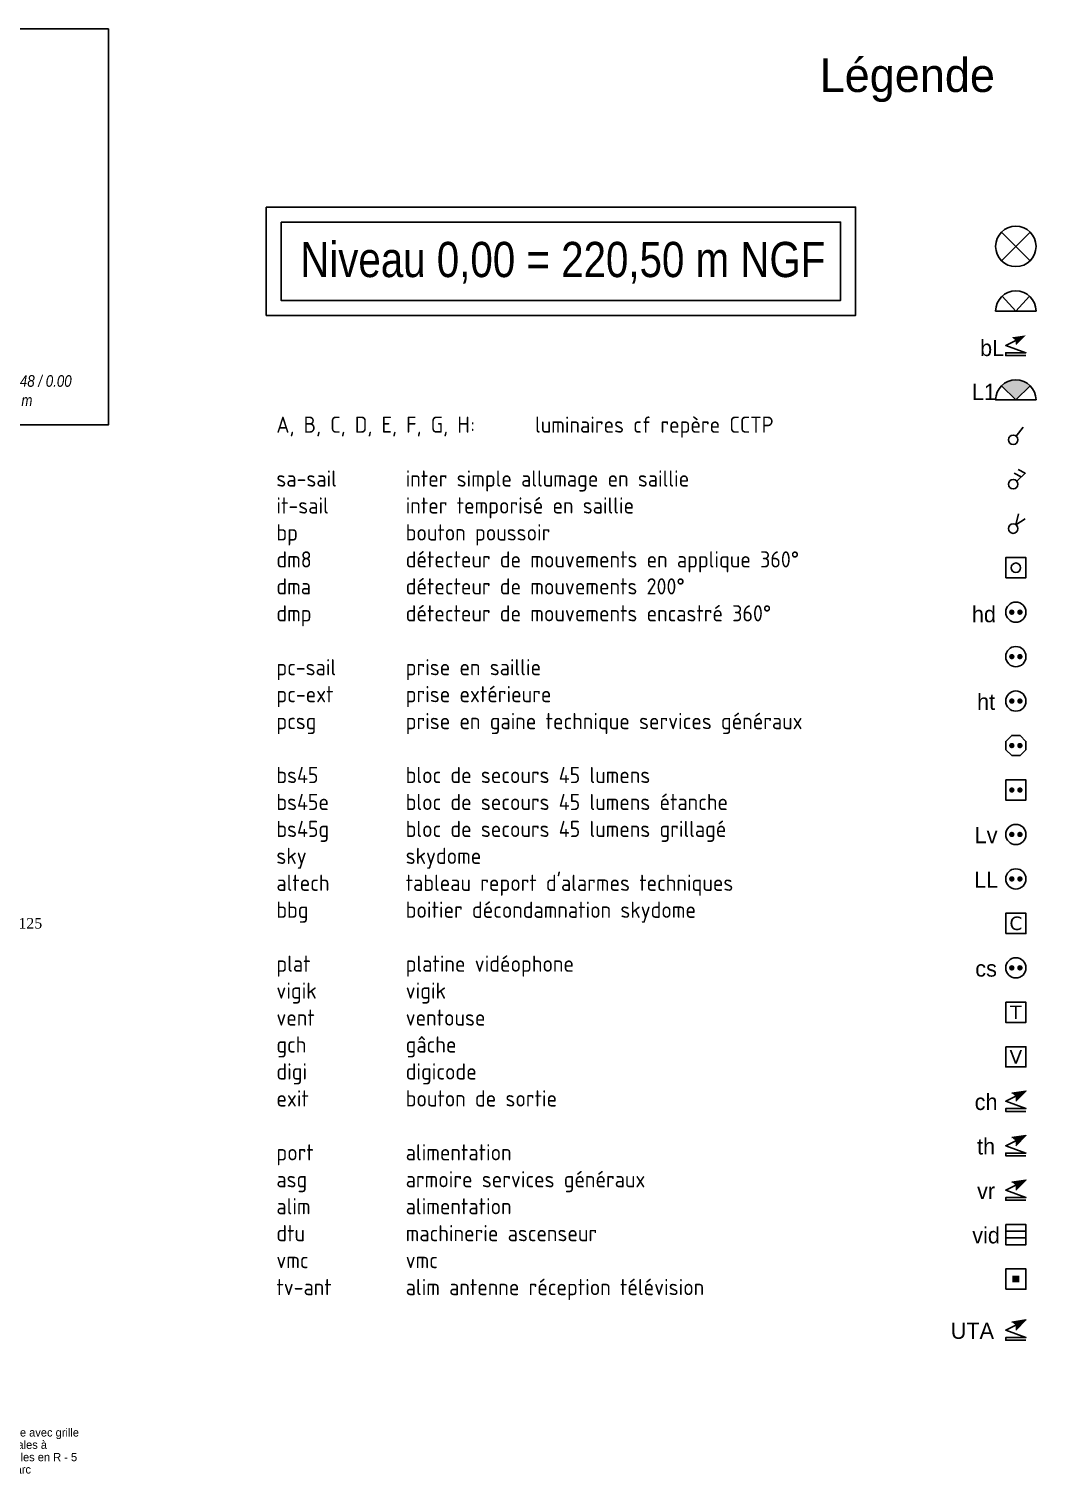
# Model space of a CAD drawing. Header units: centimetres. Extents: x 2452 to 16512, y -4226 to 6371.
# Drawn here: x 12078 to 13224, y 2372 to 4017 of the extents above; entities that cross this region are included whole.
import ezdxf
from ezdxf import colors
from ezdxf.entities.mleader import LeaderData, LeaderLine
from ezdxf.math import Vec2, Vec3

# ---------------------------------------------------------------- set-up
doc = ezdxf.new("R2010")
doc.units = ezdxf.units.CM
doc.layers.add('_GAZELEC-RESERVATION', color=1, linetype='Continuous', lineweight=18)
doc.layers.add('prlm-ELEC-CFO', color=1, linetype='Continuous', lineweight=25)
for name, color, linetype in [('B Général', 252, 'Continuous'), ('prlm-EAU-EP', 141, 'Continuous'), ('prlm-ELEC-CFA', 181, 'Continuous'), ('prlm-MOD', 64, 'Continuous')]:
    doc.layers.add(name, color=color, linetype=linetype)
doc.layers.add('prlm-ZEROPLOT', color=254, linetype='Continuous', plot=False)
doc.styles.add('Eurostile', font='Eurosti.TTF')
doc.styles.add('prlm-eau-ep', font='timesbi.ttf', dxfattribs={"height": 18})
doc.styles.add('prlm-eau-euev', font='pala.ttf', dxfattribs={"height": 18})
doc.styles.add('prlm-elec-cfa', font='comic.ttf', dxfattribs={"height": 0.12})
doc.styles.add('prlm-elec-cfo', font='comic.ttf', dxfattribs={"height": 12})
doc.styles.add('prlm-narrow', font='swissc.ttf', dxfattribs={"height": 10})
doc.styles.get("Standard").update_dxf_attribs({"font": 'isocp.shx', "height": 15})

# ---------------------------------------------------------------- blocks, each defined once
blk = doc.blocks.new('xo.PTCE')
at = {"layer": 'prlm-ELEC-CFO', "color": 0, "ltscale": 0.01}
for points in [[(-0.106, 0.106), (0.106, -0.106)], [(0.106, 0.106), (-0.106, -0.106)]]:
    blk.add_lwpolyline(points, dxfattribs=at)
at = {"layer": 'prlm-ELEC-CFO', "color": 0, "linetype": 'ByBlock', "ltscale": 0.01}
blk.add_circle((0, 0), 0.15, dxfattribs=at)
blk = doc.blocks.new('xo.ECAP')
at = {"color": 0, "ltscale": 0.01}
blk.add_wipeout([(-0.15, 0), (-0.101, 0.111), (0, 0.15), (0.101, 0.111), (0.15, 0)], dxfattribs=at).dxf.layer = 'prlm-ELEC-CFO'
at = {"layer": 'prlm-ELEC-CFO', "color": 0, "linetype": 'ByBlock', "lineweight": -2, "ltscale": 0.01, "flags": 128}
blk.add_lwpolyline([(0.15, 0, 1), (-0.15, 0)], format="xyb", close=True, dxfattribs=at)
at = {"layer": 'prlm-ELEC-CFO', "color": 0, "ltscale": 0.01}
blk.add_lwpolyline([(-0.101, 0.111), (0, 0), (0.101, 0.111)], dxfattribs=at)
blk = doc.blocks.new('xo.BL')
at = {"color": 0, "lineweight": 5, "ltscale": 0.01}
blk.add_wipeout([(-0.075, -0.075), (0.075, -0.075), (0.075, 0.075), (-0.075, 0.075)], dxfattribs=at).dxf.layer = 'prlm-ELEC-CFO'
at = {"layer": 'prlm-ELEC-CFO', "lineweight": 5, "ltscale": 0.01}
blk.add_hatch(color=0, dxfattribs=at).paths.add_polyline_path([(-0.03, 0.06), (-0.001, 0.037), (0, 0), (0.075, 0.075)])
at = {"layer": 'prlm-ELEC-CFO', "color": 0, "ltscale": 0.01}
blk.add_lwpolyline([(0.01, 0.042), (-0.075, 0), (0.075, -0.055), (-0.075, -0.055), (-0.075, -0.075), (0.075, -0.075)], dxfattribs=at)
blk = doc.blocks.new('xo.LUM1')
at = {"layer": 'prlm-ELEC-CFO', "linetype": 'ByBlock', "lineweight": 5, "ltscale": 0.01}
blk.add_hatch(color=0, dxfattribs=at).paths.add_polyline_path([(0.106, 0.106, 0.414214), (-0.106, 0.106), (0, 0)])
at = {"layer": 'prlm-ELEC-CFO', "color": 0, "linetype": 'ByBlock', "lineweight": -2, "ltscale": 0.01, "flags": 128}
blk.add_lwpolyline([(0.15, 0, 1), (-0.15, 0)], format="xyb", close=True, dxfattribs=at)
at = {"layer": 'prlm-ELEC-CFO', "color": 0, "ltscale": 0.01}
blk.add_lwpolyline([(-0.106, 0.106), (0, 0), (0.106, 0.106)], dxfattribs=at)
blk = doc.blocks.new('xo.SA')
at = {"layer": 'prlm-ELEC-CFO', "color": 0, "ltscale": 0.01}
blk.add_lwpolyline([(0.002, -0.013), (0.055, 0.053)], dxfattribs=at)
blk.add_circle((-0.02, -0.04), 0.035, dxfattribs=at)
blk = doc.blocks.new('xo.DA')
at = {"layer": 'prlm-ELEC-CFO', "color": 0, "ltscale": 0.01}
for points in [[(0.04, 0.014), (-0.012, 0.043)], [(0.006, -0.017), (0.07, 0.041), (0.018, 0.07)]]:
    blk.add_lwpolyline(points, dxfattribs=at)
blk.add_circle((-0.02, -0.04), 0.035, dxfattribs=at)
blk = doc.blocks.new('xo.VV')
at = {"layer": 'prlm-ELEC-CFO', "color": 0, "ltscale": 0.01}
blk.add_lwpolyline([(0.069, 0.034), (0, -0.011), (0.019, 0.069)], dxfattribs=at)
blk.add_circle((-0.02, -0.04), 0.035, dxfattribs=at)
blk = doc.blocks.new('xo.BP')
at = {"layer": 'prlm-ELEC-CFO', "color": 0, "ltscale": 0.01, "flags": 128}
blk.add_lwpolyline([(-0.075, -0.075), (0.075, -0.075), (0.075, 0.075), (-0.075, 0.075)], close=True, dxfattribs=at)
at = {"layer": 'prlm-ELEC-CFO', "color": 0, "ltscale": 0.01}
blk.add_circle((0, 0), 0.035, dxfattribs=at)
blk = doc.blocks.new('xo.PCHD')
at = {"color": 0, "lineweight": 5, "ltscale": 0.01}
blk.add_wipeout([(-0.075, -0.075), (0.075, -0.075), (0.075, 0.075), (-0.075, 0.075)], dxfattribs=at).dxf.layer = 'prlm-ELEC-CFO'
at = {"layer": 'prlm-ELEC-CFO', "color": 0, "linetype": 'ByBlock', "lineweight": 5, "ltscale": 0.01, "const_width": 0.02}
for points in [[(-0.04, 0, 1), (-0.02, 0, 1)], [(0.02, 0, 1), (0.04, 0, 1)]]:
    blk.add_lwpolyline(points, format="xyb", close=True, dxfattribs=at)
at = {"layer": 'prlm-ELEC-CFO', "color": 0, "linetype": 'ByBlock', "lineweight": -2, "ltscale": 0.01}
blk.add_circle((0, 0), 0.075, dxfattribs=at)
blk = doc.blocks.new('xo.PC')
at = {"color": 0, "lineweight": 5, "ltscale": 0.01}
blk.add_wipeout([(-0.075, -0.075), (0.075, -0.075), (0.075, 0.075), (-0.075, 0.075)], dxfattribs=at).dxf.layer = 'prlm-ELEC-CFO'
at = {"layer": 'prlm-ELEC-CFO', "color": 0, "linetype": 'ByBlock', "lineweight": 5, "ltscale": 0.01, "const_width": 0.02}
for points in [[(-0.04, 0, 1), (-0.02, 0, 1)], [(0.02, 0, 1), (0.04, 0, 1)]]:
    blk.add_lwpolyline(points, format="xyb", close=True, dxfattribs=at)
at = {"layer": 'prlm-ELEC-CFO', "color": 0, "linetype": 'ByBlock', "lineweight": -2, "ltscale": 0.01}
blk.add_circle((0, 0), 0.075, dxfattribs=at)
blk = doc.blocks.new('xo.PCHT')
at = {"color": 0, "lineweight": 5, "ltscale": 0.01}
blk.add_wipeout([(-0.075, -0.075), (0.075, -0.075), (0.075, 0.075), (-0.075, 0.075)], dxfattribs=at).dxf.layer = 'prlm-ELEC-CFO'
at = {"layer": 'prlm-ELEC-CFO', "color": 0, "linetype": 'ByBlock', "lineweight": 5, "ltscale": 0.01, "const_width": 0.02}
for points in [[(-0.04, 0, 1), (-0.02, 0, 1)], [(0.02, 0, 1), (0.04, 0, 1)]]:
    blk.add_lwpolyline(points, format="xyb", close=True, dxfattribs=at)
at = {"layer": 'prlm-ELEC-CFO', "color": 0, "linetype": 'ByBlock', "lineweight": -2, "ltscale": 0.01}
blk.add_circle((0, 0), 0.075, dxfattribs=at)
blk = doc.blocks.new('xo.PCGTL')
at = {"layer": 'prlm-ELEC-CFO', "color": 0, "ltscale": 0.01}
blk.add_lwpolyline([(-0.031, -0.075), (0.031, -0.075), (0.075, -0.031), (0.075, 0.031), (0.031, 0.075), (-0.031, 0.075), (-0.075, 0.031), (-0.075, -0.031)], close=True, dxfattribs=at)
at = {"layer": 'prlm-ELEC-CFO', "color": 0, "linetype": 'ByBlock', "lineweight": 5, "ltscale": 0.01, "const_width": 0.02}
for points in [[(-0.04, 0, 1), (-0.02, 0, 1)], [(0.02, 0, 1), (0.04, 0, 1)]]:
    blk.add_lwpolyline(points, format="xyb", close=True, dxfattribs=at)
blk = doc.blocks.new('xo.PC-EXT')
at = {"layer": 'prlm-ELEC-CFO', "color": 0, "linetype": 'ByBlock', "lineweight": -2, "ltscale": 0.01, "flags": 128}
blk.add_lwpolyline([(-0.075, 0.075), (0.075, 0.075), (0.075, -0.075), (-0.075, -0.075)], close=True, dxfattribs=at)
at = {"layer": 'prlm-ELEC-CFO', "color": 0, "linetype": 'ByBlock', "lineweight": 5, "ltscale": 0.01, "const_width": 0.02}
for points in [[(-0.04, 0, 1), (-0.02, 0, 1)], [(0.02, 0, 1), (0.04, 0, 1)]]:
    blk.add_lwpolyline(points, format="xyb", close=True, dxfattribs=at)
blk = doc.blocks.new('xo.LV')
at = {"color": 0, "lineweight": 5, "ltscale": 0.01}
blk.add_wipeout([(-0.075, -0.075), (0.075, -0.075), (0.075, 0.075), (-0.075, 0.075)], dxfattribs=at).dxf.layer = 'prlm-ELEC-CFO'
at = {"layer": 'prlm-ELEC-CFO', "color": 0, "linetype": 'ByBlock', "lineweight": 5, "ltscale": 0.01, "const_width": 0.02}
for points in [[(-0.04, 0, 1), (-0.02, 0, 1)], [(0.02, 0, 1), (0.04, 0, 1)]]:
    blk.add_lwpolyline(points, format="xyb", close=True, dxfattribs=at)
at = {"layer": 'prlm-ELEC-CFO', "color": 0, "linetype": 'ByBlock', "lineweight": -2, "ltscale": 0.01}
blk.add_circle((0, 0), 0.075, dxfattribs=at)
blk = doc.blocks.new('xo.LL')
at = {"color": 0, "lineweight": 5, "ltscale": 0.01}
blk.add_wipeout([(-0.075, -0.075), (0.075, -0.075), (0.075, 0.075), (-0.075, 0.075)], dxfattribs=at).dxf.layer = 'prlm-ELEC-CFO'
at = {"layer": 'prlm-ELEC-CFO', "color": 0, "linetype": 'ByBlock', "lineweight": 5, "ltscale": 0.01, "const_width": 0.02}
for points in [[(-0.04, 0, 1), (-0.02, 0, 1)], [(0.02, 0, 1), (0.04, 0, 1)]]:
    blk.add_lwpolyline(points, format="xyb", close=True, dxfattribs=at)
at = {"layer": 'prlm-ELEC-CFO', "color": 0, "linetype": 'ByBlock', "lineweight": -2, "ltscale": 0.01}
blk.add_circle((0, 0), 0.075, dxfattribs=at)
blk = doc.blocks.new('xo.SF32')
at = {"layer": 'prlm-ELEC-CFO', "color": 0, "ltscale": 0.01, "flags": 128}
blk.add_lwpolyline([(-0.075, -0.075), (0.075, -0.075), (0.075, 0.075), (-0.075, 0.075)], close=True, dxfattribs=at)
at = {"layer": 'prlm-ELEC-CFO', "color": 0, "linetype": 'ByBlock', "ltscale": 0.01, "insert": (0, 0), "char_height": 0.1, "width": 0.1136, "attachment_point": 5}
blk.add_mtext('{\\fVerdana|b0|i0|c0|p34;C}', dxfattribs=at)
blk = doc.blocks.new('xo.PCS')
at = {"color": 0, "lineweight": 5, "ltscale": 0.01}
blk.add_wipeout([(-0.075, -0.075), (0.075, -0.075), (0.075, 0.075), (-0.075, 0.075)], dxfattribs=at).dxf.layer = 'prlm-ELEC-CFO'
at = {"layer": 'prlm-ELEC-CFO', "color": 0, "linetype": 'ByBlock', "lineweight": 5, "ltscale": 0.01, "const_width": 0.02}
for points in [[(-0.04, 0, 1), (-0.02, 0, 1)], [(0.02, 0, 1), (0.04, 0, 1)]]:
    blk.add_lwpolyline(points, format="xyb", close=True, dxfattribs=at)
at = {"layer": 'prlm-ELEC-CFO', "color": 0, "linetype": 'ByBlock', "lineweight": -2, "ltscale": 0.01}
blk.add_circle((0, 0), 0.075, dxfattribs=at)
blk = doc.blocks.new('xo.TEL')
at = {"layer": 'prlm-ELEC-CFA', "color": 0, "linetype": 'ByBlock', "lineweight": -2, "ltscale": 0.01, "flags": 128}
blk.add_lwpolyline([(-0.075, 0.075), (0.075, 0.075), (0.075, -0.075), (-0.075, -0.075)], close=True, dxfattribs=at)
at = {"layer": 'prlm-ELEC-CFA', "color": 0, "linetype": 'ByBlock', "ltscale": 0.01, "insert": (0, 0), "char_height": 0.1, "width": 0.1136, "attachment_point": 5}
blk.add_mtext('{\\fVerdana|b0|i0|c0|p34;T}', dxfattribs=at)
blk = doc.blocks.new('xo.TV')
at = {"layer": 'prlm-ELEC-CFA', "color": 0, "linetype": 'ByBlock', "lineweight": -2, "ltscale": 0.01, "flags": 128}
blk.add_lwpolyline([(-0.075, 0.075), (0.075, 0.075), (0.075, -0.075), (-0.075, -0.075)], close=True, dxfattribs=at)
at = {"layer": 'prlm-ELEC-CFA', "color": 0, "linetype": 'ByBlock', "ltscale": 0.01, "insert": (0, 0), "char_height": 0.1, "width": 0.1136, "attachment_point": 5}
blk.add_mtext('{\\fVerdana|b0|i0|c0|p34;V}', dxfattribs=at)
blk = doc.blocks.new('xo.CH')
at = {"layer": 'prlm-ELEC-CFO', "lineweight": 5, "ltscale": 0.01}
blk.add_hatch(color=0, dxfattribs=at).paths.add_polyline_path([(-0.03, 0.06), (-0.001, 0.037), (0, 0), (0.075, 0.075)])
at = {"layer": 'prlm-ELEC-CFO', "color": 0, "ltscale": 0.01}
for points in [[(0.01, 0.042), (-0.075, 0), (0.075, -0.055), (-0.075, -0.055), (-0.075, -0.075), (0.075, -0.075)], [(-0.03, 0.06), (0.075, 0.075), (0, 0)]]:
    blk.add_lwpolyline(points, dxfattribs=at)
blk = doc.blocks.new('xo.TH')
at = {"color": 0, "lineweight": 5, "ltscale": 0.01}
blk.add_wipeout([(-0.075, -0.075), (0.075, -0.075), (0.075, 0.075), (-0.075, 0.075)], dxfattribs=at).dxf.layer = 'prlm-ELEC-CFA'
at = {"layer": 'prlm-ELEC-CFA', "lineweight": 5, "ltscale": 0.01}
blk.add_hatch(color=0, dxfattribs=at).paths.add_polyline_path([(-0.03, 0.06), (-0.001, 0.037), (0, 0), (0.075, 0.075)])
at = {"layer": 'prlm-ELEC-CFA', "color": 0, "ltscale": 0.01}
for points in [[(0.01, 0.042), (-0.075, 0), (0.075, -0.055), (-0.075, -0.055), (-0.075, -0.075), (0.075, -0.075)], [(-0.03, 0.06), (0.075, 0.075), (0, 0)]]:
    blk.add_lwpolyline(points, dxfattribs=at)
blk = doc.blocks.new('xo.VR')
at = {"layer": 'prlm-ELEC-CFO', "lineweight": 5, "ltscale": 0.01}
blk.add_hatch(color=0, dxfattribs=at).paths.add_polyline_path([(-0.03, 0.06), (-0.001, 0.037), (0, 0), (0.075, 0.075)])
at = {"layer": 'prlm-ELEC-CFO', "color": 0, "ltscale": 0.01}
for points in [[(0.01, 0.042), (-0.075, 0), (0.075, -0.055), (-0.075, -0.055), (-0.075, -0.075), (0.075, -0.075)], [(-0.03, 0.06), (0.075, 0.075), (0, 0)]]:
    blk.add_lwpolyline(points, dxfattribs=at)
blk = doc.blocks.new('xo.VID')
at = {"layer": 'prlm-ELEC-CFA', "color": 0, "linetype": 'ByBlock', "lineweight": -2, "ltscale": 0.01, "flags": 128}
blk.add_lwpolyline([(-0.075, 0.075), (0.075, 0.075), (0.075, -0.075), (-0.075, -0.075)], close=True, dxfattribs=at)
at = {"layer": 'prlm-ELEC-CFA', "color": 0, "ltscale": 0.01}
for points in [[(-0.075, 0.025), (0.075, 0.025)], [(-0.075, -0.025), (0.075, -0.025)]]:
    blk.add_lwpolyline(points, dxfattribs=at)
blk = doc.blocks.new('xo.BSO')
at = {"layer": 'prlm-ELEC-CFO', "lineweight": 5, "ltscale": 0.01}
blk.add_hatch(color=0, dxfattribs=at).paths.add_polyline_path([(-0.025, -0.025), (0.025, -0.025), (0.025, 0.025), (-0.025, 0.025)])
at = {"layer": 'prlm-ELEC-CFO', "color": 0, "ltscale": 0.01, "flags": 128}
blk.add_lwpolyline([(-0.075, -0.075), (0.075, -0.075), (0.075, 0.075), (-0.075, 0.075)], close=True, dxfattribs=at)

msp = doc.modelspace()

# ---------------------------------------------------------------- linework, layer by layer
at = {"layer": 'prlm-MOD'}
for points in [[(12347.94, 3814.88), (13018.25, 3814.88), (13018.25, 3691.69), (12347.94, 3691.69)], [(12364.93, 3797.88), (13001.25, 3797.88), (13001.25, 3708.69), (12364.93, 3708.69)]]:
    msp.add_lwpolyline(points, close=True, dxfattribs=at)
at = {"layer": 'prlm-ZEROPLOT'}
msp.add_lwpolyline([(12168.66, 4017.43), (11968.66, 4017.43), (11968.66, 3567.43), (12168.66, 3567.43)], close=True, dxfattribs=at)

# ---------------------------------------------------------------- block references
at = {"layer": 'prlm-ELEC-CFA', "xscale": 153.1993498729789, "yscale": 153.1993498729789, "zscale": 153.1993498729789}
for name, p in [('xo.TEL', (13200.56, 2899.24)), ('xo.TV', (13200.56, 2848.69)), ('xo.TH', (13200.56, 2747.57)), ('xo.VID', (13200.56, 2646.46))]:
    msp.add_blockref(name, p, dxfattribs=at)
at = {"layer": 'prlm-ELEC-CFO', "xscale": 153.1993498729789, "yscale": 153.1993498729789, "zscale": 153.1993498729789}
for name, p in [('xo.PTCE', (13200.56, 3770.18)), ('xo.ECAP', (13200.56, 3696.64)), ('xo.BL', (13200.56, 3657.58)), ('xo.LUM1', (13200.56, 3595.53)), ('xo.SA', (13200.56, 3556.47)), ('xo.DA', (13200.56, 3505.91)), ('xo.VV', (13200.56, 3455.36)), ('xo.BP', (13200.56, 3404.8)), ('xo.PCHD', (13200.56, 3354.24)), ('xo.PC', (13200.56, 3303.69)), ('xo.PCHT', (13200.56, 3253.13)), ('xo.PCGTL', (13200.56, 3202.58)), ('xo.PC-EXT', (13200.56, 3152.02)), ('xo.LV', (13200.56, 3101.47)), ('xo.LL', (13200.56, 3050.91)), ('xo.SF32', (13200.56, 3000.35)), ('xo.PCS', (13200.56, 2949.8)), ('xo.CH', (13200.56, 2798.13)), ('xo.VR', (13200.56, 2697.02)), ('xo.BSO', (13200.56, 2595.91)), ('xo.CH', (13200.56, 2537.9))]:
    msp.add_blockref(name, p, dxfattribs=at)

# ---------------------------------------------------------------- texts
at = {"layer": 'B Général', "insert": (12034.97, 2426.26), "char_height": 9.412, "width": 107, "attachment_point": 1, "line_spacing_factor": 0.894142, "style": 'Eurostile'}
msp.add_mtext('édicule avec grille verticales à ventelles en R - 5 sur parc', dxfattribs=at)
at = {"layer": 'prlm-EAU-EP'}
for s, insert, char_height, width, attachment_point, style in [('\\pxt15000;{\\fArial Narrow|b0|i1|c0|p34;EP fe= -15.48 / 0.00 Hsfe= 2.99 m}', (11991.74, 3606.03), 13.2, 163.581, 4, 'prlm-eau-ep'), ('EP - 1% - %%C125', (11977.43, 3006.51), 12, 151.0859, 1, 'prlm-eau-euev')]:
    msp.add_mtext(s, dxfattribs=dict(at, insert=insert, char_height=char_height, width=width, attachment_point=attachment_point, style=style))
at = {"layer": 'prlm-ELEC-CFA', "lineweight": 20, "insert": (13166.7, 2755.99), "char_height": 18.384, "attachment_point": 2, "line_spacing_factor": 0.8, "style": 'prlm-elec-cfa', "bg_fill": 3, "box_fill_scale": 0.95, "bg_fill_color": 256, "bg_fill_transparency": 0}
msp.add_mtext('th', dxfattribs=at)
at = {"layer": 'prlm-ELEC-CFO', "insert": (12977.39, 3984.08), "char_height": 38.3, "attachment_point": 1, "style": 'prlm-elec-cfa'}
msp.add_mtext_dynamic_manual_height_columns('Légende', width=2.967, gutter_width=0.75, heights=[0], dxfattribs=at)
at = {"layer": 'prlm-ELEC-CFO', "insert": (12359.53, 3576.67), "char_height": 18.3839, "width": 644.8689, "attachment_point": 1}
msp.add_mtext("A, B, C, D, E, F, G, H^I:^Iluminaires cf repère CCTP\\P^I^I\\Psa-sail^I^Iinter simple allumage en saillie\\Pit-sail^I^Iinter temporisé en saillie\\Pbp^I^Ibouton poussoir\\Pdm8^I^Idétecteur de mouvements en applique 360°\\Pdma^I^Idétecteur de mouvements 200°\\Pdmp^I^Idétecteur de mouvements encastré 360°\\P^I^I\\Ppc-sail^I^Iprise en saillie\\Ppc-ext^I^Iprise extérieure\\Ppcsg^I^Iprise en gaine technique services généraux\\P^I^I\\Pbs45^I^Ibloc de secours 45 lumens\\Pbs45e^I^Ibloc de secours 45 lumens étanche\\Pbs45g^I^Ibloc de secours 45 lumens grillagé\\Psky^I^Iskydome\\Paltech^I^Itableau report d'alarmes techniques\\Pbbg^I^Iboitier décondamnation skydome\\P^I^I\\Pplat^I^Iplatine vidéophone\\Pvigik^I^Ivigik\\Pvent^I^Iventouse\\Pgch^I^Igâche\\Pdigi^I^Idigicode\\Pexit^I^Ibouton de sortie\\P^I^I\\Pport^I^Ialimentation\\Pasg^I^Iarmoire services généraux\\Palim^I^Ialimentation\\Pdtu^I^Imachinerie ascenseur\\Pvmc^I^Ivmc\\Ptv-ant^I^Ialim antenne réception télévision", dxfattribs=at)
at = {"layer": 'prlm-ELEC-CFO', "lineweight": 20, "char_height": 18.384, "attachment_point": 2, "line_spacing_factor": 0.8, "style": 'prlm-elec-cfo', "bg_fill": 3, "box_fill_scale": 0.95, "bg_fill_color": 256, "bg_fill_transparency": 0}
for s, insert in [('hd', (13164.24, 3361.14)), ('ht', (13166.7, 3261.54)), ('Lv', (13166.7, 3109.88)), ('LL', (13166.7, 3059.32)), ('cs', (13166.7, 2958.21)), ('ch', (13166.7, 2806.54)), ('vr', (13166.7, 2705.43)), ('UTA', (13151.12, 2546.31))]:
    msp.add_mtext(s, dxfattribs=dict(at, insert=insert))
at = {"layer": 'prlm-MOD', "insert": (12386.64, 3775.28), "char_height": 40, "attachment_point": 1, "style": 'prlm-narrow'}
msp.add_mtext_dynamic_manual_height_columns('Niveau 0,00 = 220,50 m NGF', width=614.6045, gutter_width=50, heights=[0], dxfattribs=at)

# ---------------------------------------------------------------- leaders
at = {"layer": '_GAZELEC-RESERVATION', "color": 6}
ml = msp.add_multileader_mtext('Standard', dxfattribs=at)
ml.set_content('résa n°41\\P200X200 EN DALLE HAUTE', color=6)
ml.set_leader_properties()
ml.build(insert=Vec2(0, 0))
ml.multileader.update_dxf_attribs({"has_text_frame": 1, "arrow_head_size": 8, "scale": 20})
ctx = ml.context
ctx.base_point, ctx.scale, ctx.char_height, ctx.arrow_head_size, ctx.landing_gap_size, ctx.plane_origin = Vec3(9210.75, 3838.73), 20, 8, 8, 4, Vec3(8599.63, 3657.43)
ctx.attachment_type = 2
notes = []
notes.append((ctx, [(0, (1, 1, 0), (9350.33, 3838.73), (-1, 0), 8.98, [(0, [(9440.48, 3776.34)], 0, [])])]))
ctx.mtext.insert, ctx.mtext.width, ctx.mtext.flow_direction = Vec3(9214.75, 3842.76), 156.885, 5
ml = msp.add_multileader_mtext('Standard', dxfattribs=at)
ml.set_content('résa n°17 EU\\P%%C200 A.inf: +204.37', color=6)
ml.set_leader_properties()
ml.build(insert=Vec2(0, 0))
ml.multileader.update_dxf_attribs({"has_text_frame": 1, "arrow_head_size": 8, "scale": 20})
ctx = ml.context
ctx.base_point, ctx.scale, ctx.char_height, ctx.arrow_head_size, ctx.landing_gap_size, ctx.plane_origin = Vec3(9356.38, 3790.68), 20, 8, 8, 4, Vec3(8783.33, 3653.57)
ctx.attachment_type = 2
notes.append((ctx, [(0, (1, 1, 0), (9462.96, 3790.68), (-1, 0), 8.98, [(0, [(9526.02, 3718.1)], 0, [])])]))
ctx.mtext.insert, ctx.mtext.width, ctx.mtext.flow_direction = Vec3(9360.38, 3794.68), 156.885, 5
ml = msp.add_multileader_mtext('Standard', dxfattribs=at)
ml.set_content('résa n°3 EP\\P25x25 A.inf: +204.25', color=6)
ml.set_leader_properties()
ml.build(insert=Vec2(0, 0))
ml.multileader.update_dxf_attribs({"has_text_frame": 1, "arrow_head_size": 8, "scale": 20})
ctx = ml.context
ctx.base_point, ctx.scale, ctx.char_height, ctx.arrow_head_size, ctx.landing_gap_size, ctx.plane_origin = Vec3(9433.58, 3691.7), 20, 8, 8, 4, Vec3(8858.2, 3711.54)
ctx.attachment_type = 2
notes.append((ctx, [(0, (1, 1, 0), (9544.7, 3691.7), (-1, 0), 8.98, [(0, [(9569.77, 3716.54)], 0, [])])]))
ctx.mtext.insert, ctx.mtext.width, ctx.mtext.flow_direction = Vec3(9437.58, 3695.7), 156.885, 5
ml = msp.add_multileader_mtext('Standard', dxfattribs=at)
ml.set_content('résa n°16 EU\\P%%C200 A.inf: +204.40', color=6)
ml.set_leader_properties()
ml.build(insert=Vec2(0, 0))
ml.multileader.update_dxf_attribs({"has_text_frame": 1, "arrow_head_size": 8, "scale": 20})
ctx = ml.context
ctx.base_point, ctx.scale, ctx.char_height, ctx.arrow_head_size, ctx.landing_gap_size, ctx.plane_origin = Vec3(9335.77, 3503.88), 20, 8, 8, 4, Vec3(8787.92, 3417.09)
ctx.attachment_type = 2
notes.append((ctx, [(0, (1, 1, 0), (9443.16, 3503.88), (-1, 0), 8.98, [(0, [(9530.61, 3481.62)], 0, [])])]))
ctx.mtext.insert, ctx.mtext.width, ctx.mtext.flow_direction = Vec3(9339.77, 3507.88), 156.885, 5
ml = msp.add_multileader_mtext('Standard', dxfattribs=at)
ml.set_content('résa n°2\\P25x25 A.inf: +204.22', color=6)
ml.set_leader_properties()
ml.build(insert=Vec2(0, 0))
ml.multileader.update_dxf_attribs({"has_text_frame": 1, "arrow_head_size": 8, "scale": 20})
ctx = ml.context
ctx.base_point, ctx.scale, ctx.char_height, ctx.arrow_head_size, ctx.landing_gap_size, ctx.plane_origin = Vec3(9441.63, 3447.02), 20, 8, 8, 4, Vec3(8866.4, 3466.86)
ctx.attachment_type = 2
notes.append((ctx, [(0, (1, 1, 0), (9552.89, 3447.02), (-1, 0), 8.98, [(0, [(9577.97, 3471.86)], 0, [])])]))
ctx.mtext.insert, ctx.mtext.width, ctx.mtext.flow_direction = Vec3(9445.63, 3451.02), 156.885, 5
for ctx, leaders in notes:
    for number, flags, end, landing, length, lines in leaders:
        leader = LeaderData()
        leader.index, (leader.has_last_leader_line, leader.has_dogleg_vector, leader.attachment_direction) = number, flags
        leader.last_leader_point, leader.dogleg_vector, leader.dogleg_length = Vec3(end), Vec3(landing), length
        for number, points, colour, breaks in lines:
            line = LeaderLine()
            line.index, line.vertices, line.color, line.breaks = number, Vec3.list(points), colors.encode_raw_color(colour), breaks
            leader.lines.append(line)
        ctx.leaders.append(leader)

# ---------------------------------------------------------------- next in the draw order: texts
at = {"layer": 'prlm-ELEC-CFA', "lineweight": 20, "insert": (13166.7, 2654.88), "char_height": 18.384, "attachment_point": 2, "line_spacing_factor": 0.8, "style": 'prlm-elec-cfa', "bg_fill": 3, "box_fill_scale": 0.95, "bg_fill_color": 256, "bg_fill_transparency": 0}
msp.add_mtext('vid', dxfattribs=at)
at = {"layer": 'prlm-ELEC-CFO', "lineweight": 20, "char_height": 18.384, "attachment_point": 2, "line_spacing_factor": 0.8, "style": 'prlm-elec-cfo', "bg_fill": 3, "box_fill_scale": 0.95, "bg_fill_color": 256, "bg_fill_transparency": 0}
for s, insert in [('bL', (13173.55, 3663.86)), ('L1', (13164.24, 3613.92))]:
    msp.add_mtext(s, dxfattribs=dict(at, insert=insert))

doc.saveas('drawing.dxf')
